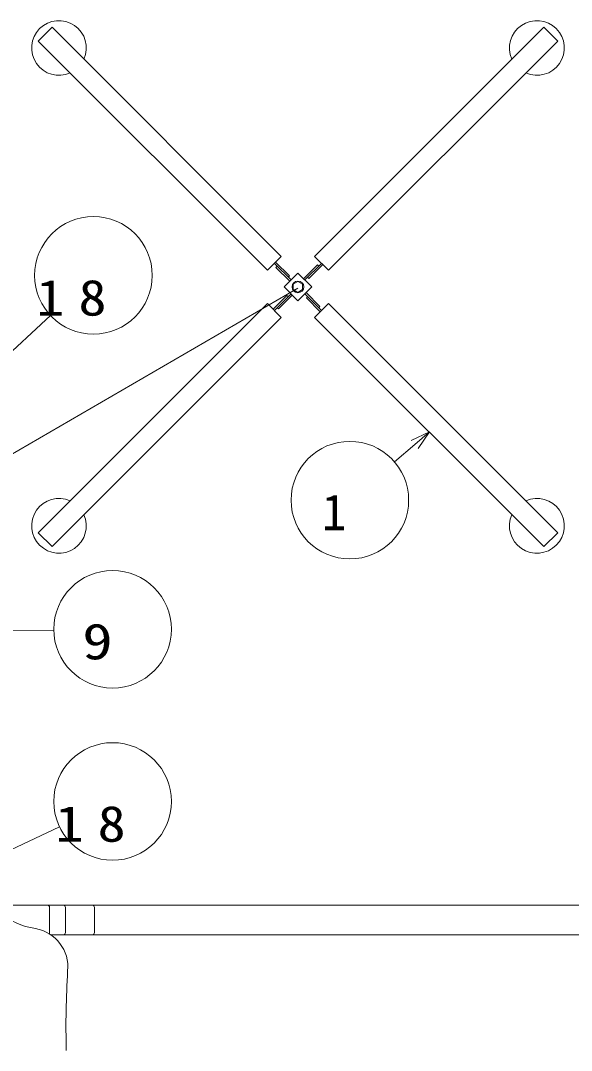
# Model space of a CAD drawing. Units: millimetres on the paper. Extents: x 0 to 420, y -594 to 297.
# Drawn here: x 204.41 to 227.83, y 180.28 to 224.07 of the extents above; entities that cross this region are included whole.
import ezdxf
from ezdxf.enums import TextEntityAlignment as Align

# ---------------------------------------------------------------- set-up
doc = ezdxf.new("R2010")
doc.units = ezdxf.units.MM
for name, color, linetype, lineweight in [('2D', 7, 'Continuous', 13), ('2D_DIMENSION', 7, 'Continuous', 13), ('AM_5', 7, 'Continuous', 13), ('NBLUVR00$0$2D_NBROOF', 7, 'Continuous', 13)]:
    doc.layers.add(name, color=color, linetype=linetype, lineweight=lineweight)
doc.styles.add('ＭＳ ゴシック', font='')
doc.styles.get('ＭＳ ゴシック').set_extended_font_data('MS Gothic')

msp = doc.modelspace()

# ---------------------------------------------------------------- linework, layer by layer
at = {"layer": '2D'}
for p, q in [((203.924, 186.46), (205.657, 186.46)), ((205.642, 186.355), (205.642, 185.229)), ((205.657, 186.46), (230.864, 186.46)), ((206.313, 186.355), (206.313, 185.296)), ((207.551, 186.355), (207.551, 185.296)), ((205.701, 185.19), (231.164, 185.19))]:
    msp.add_line(p, q, dxfattribs=at)
for centre, radius, start, end in [((205.596, 188.814), 3.402, 231.8851, 260.5535), ((205.536, 186.355), 0.106, 0, 90), ((206.207, 186.355), 0.106, 0, 90), ((207.445, 186.355), 0.106, 0, 90), ((204.767, 183.83), 1.651, 353.9916, 80.5535), ((206.207, 185.296), 0.106, 270, 0), ((207.445, 185.296), 0.106, 270, 0), ((245.829, 181.286), 39.492, 176.5571, 181.4592)]:
    msp.add_arc(centre, radius, start, end, dxfattribs=at)
at = {"layer": '2D_DIMENSION'}
msp.add_line((196.486, 201.253), (216.195, 212.689), dxfattribs=at)
at = {"layer": 'AM_5'}
for p, q in [((205.676, 211.533), (202.774, 208.83)), ((221.796, 206.59), (221.018, 206.217)), ((221.164, 206.047), (221.796, 206.59)), ((221.31, 205.878), (221.796, 206.59)), ((220.303, 205.308), (221.164, 206.047)), ((205.819, 198.15), (203.937, 198.123)), ((206.061, 189.793), (202.917, 188.3))]:
    msp.add_line(p, q, dxfattribs=at)
for centre in [(207.505, 213.237), (218.407, 203.678), (208.319, 198.187), (208.319, 190.865)]:
    msp.add_circle(centre, 2.5, dxfattribs=at)
at = {"layer": 'NBLUVR00$0$2D_NBROOF'}
for p, q in [((205.745, 223.789), (205.156, 223.2)), ((215.493, 214.041), (205.745, 223.789)), ((216.906, 214.041), (226.654, 223.789)), ((227.243, 223.2), (226.654, 223.789)), ((214.904, 213.453), (205.156, 223.2)), ((217.495, 213.453), (227.243, 223.2)), ((214.904, 213.453), (215.493, 214.041)), ((215.198, 213.747), (215.905, 213.04)), ((215.251, 213.8), (215.84, 213.211)), ((217.2, 213.747), (216.494, 213.04)), ((216.906, 214.041), (217.495, 213.453)), ((215.263, 213.576), (215.316, 213.629)), ((215.263, 213.576), (215.852, 212.987)), ((215.61, 212.746), (216.199, 213.335)), ((216.788, 212.746), (216.199, 213.335)), ((217.03, 213.682), (216.441, 213.093)), ((217.253, 213.694), (216.664, 213.105)), ((217.03, 213.682), (217.083, 213.629)), ((215.787, 213.158), (215.84, 213.211)), ((215.999, 212.861), (216.199, 212.977)), ((215.999, 212.861), (215.999, 212.631)), ((216.199, 212.977), (216.399, 212.861)), ((216.399, 212.861), (216.399, 212.631)), ((216.611, 213.158), (216.664, 213.105)), ((215.145, 211.798), (215.734, 212.387)), ((215.198, 211.745), (215.905, 212.451)), ((215.369, 211.81), (215.958, 212.398)), ((216.199, 212.157), (215.61, 212.746)), ((215.787, 212.334), (215.734, 212.387)), ((215.999, 212.631), (216.199, 212.515)), ((216.199, 212.157), (216.788, 212.746)), ((216.199, 212.515), (216.399, 212.631)), ((217.2, 211.745), (216.494, 212.451)), ((217.136, 211.916), (216.547, 212.504)), ((205.156, 202.291), (214.904, 212.039)), ((215.493, 211.45), (214.904, 212.039)), ((216.611, 212.334), (216.558, 212.281)), ((217.147, 211.692), (216.558, 212.281)), ((217.495, 212.039), (216.906, 211.45)), ((227.243, 202.291), (217.495, 212.039)), ((215.369, 211.81), (215.316, 211.863)), ((217.136, 211.916), (217.083, 211.863)), ((205.745, 201.703), (215.493, 211.45)), ((226.654, 201.703), (216.906, 211.45)), ((205.156, 202.291), (205.745, 201.703)), ((226.654, 201.703), (227.243, 202.291))]:
    msp.add_line(p, q, dxfattribs=at)
msp.add_circle((216.199, 212.746), 0.25, dxfattribs=at)
for centre, start, end in [((206.039, 222.906), 335.9561, 294.0438), ((226.359, 222.906), 245.9556, 204.0433), ((206.039, 202.586), 65.9567, 24.0444), ((226.359, 202.586), 155.9562, 114.0439)]:
    msp.add_arc(centre, 1.164, start, end, dxfattribs=at)

# ---------------------------------------------------------------- texts
at = {"layer": 'AM_5', "style": 'ＭＳ ゴシック'}
msp.add_text('1', height=1.527, dxfattribs=at).set_placement((217.216, 201.942), align=Align.BOTTOM_LEFT)
at = {"layer": 'AM_5', "style": 'ＭＳ ゴシック', "width": 1.25}
msp.add_text('9', height=1.527, dxfattribs=at).set_placement((207.029, 196.451), align=Align.BOTTOM_LEFT)
at = {"layer": 'AM_5', "char_height": 1.527, "attachment_point": 7, "style": 'ＭＳ ゴシック'}
for insert in [(205.075, 211.501), (205.889, 189.129)]:
    msp.add_mtext('\\T1.5;\\W1.15;18', dxfattribs=dict(at, insert=insert))

doc.saveas('drawing.dxf')
